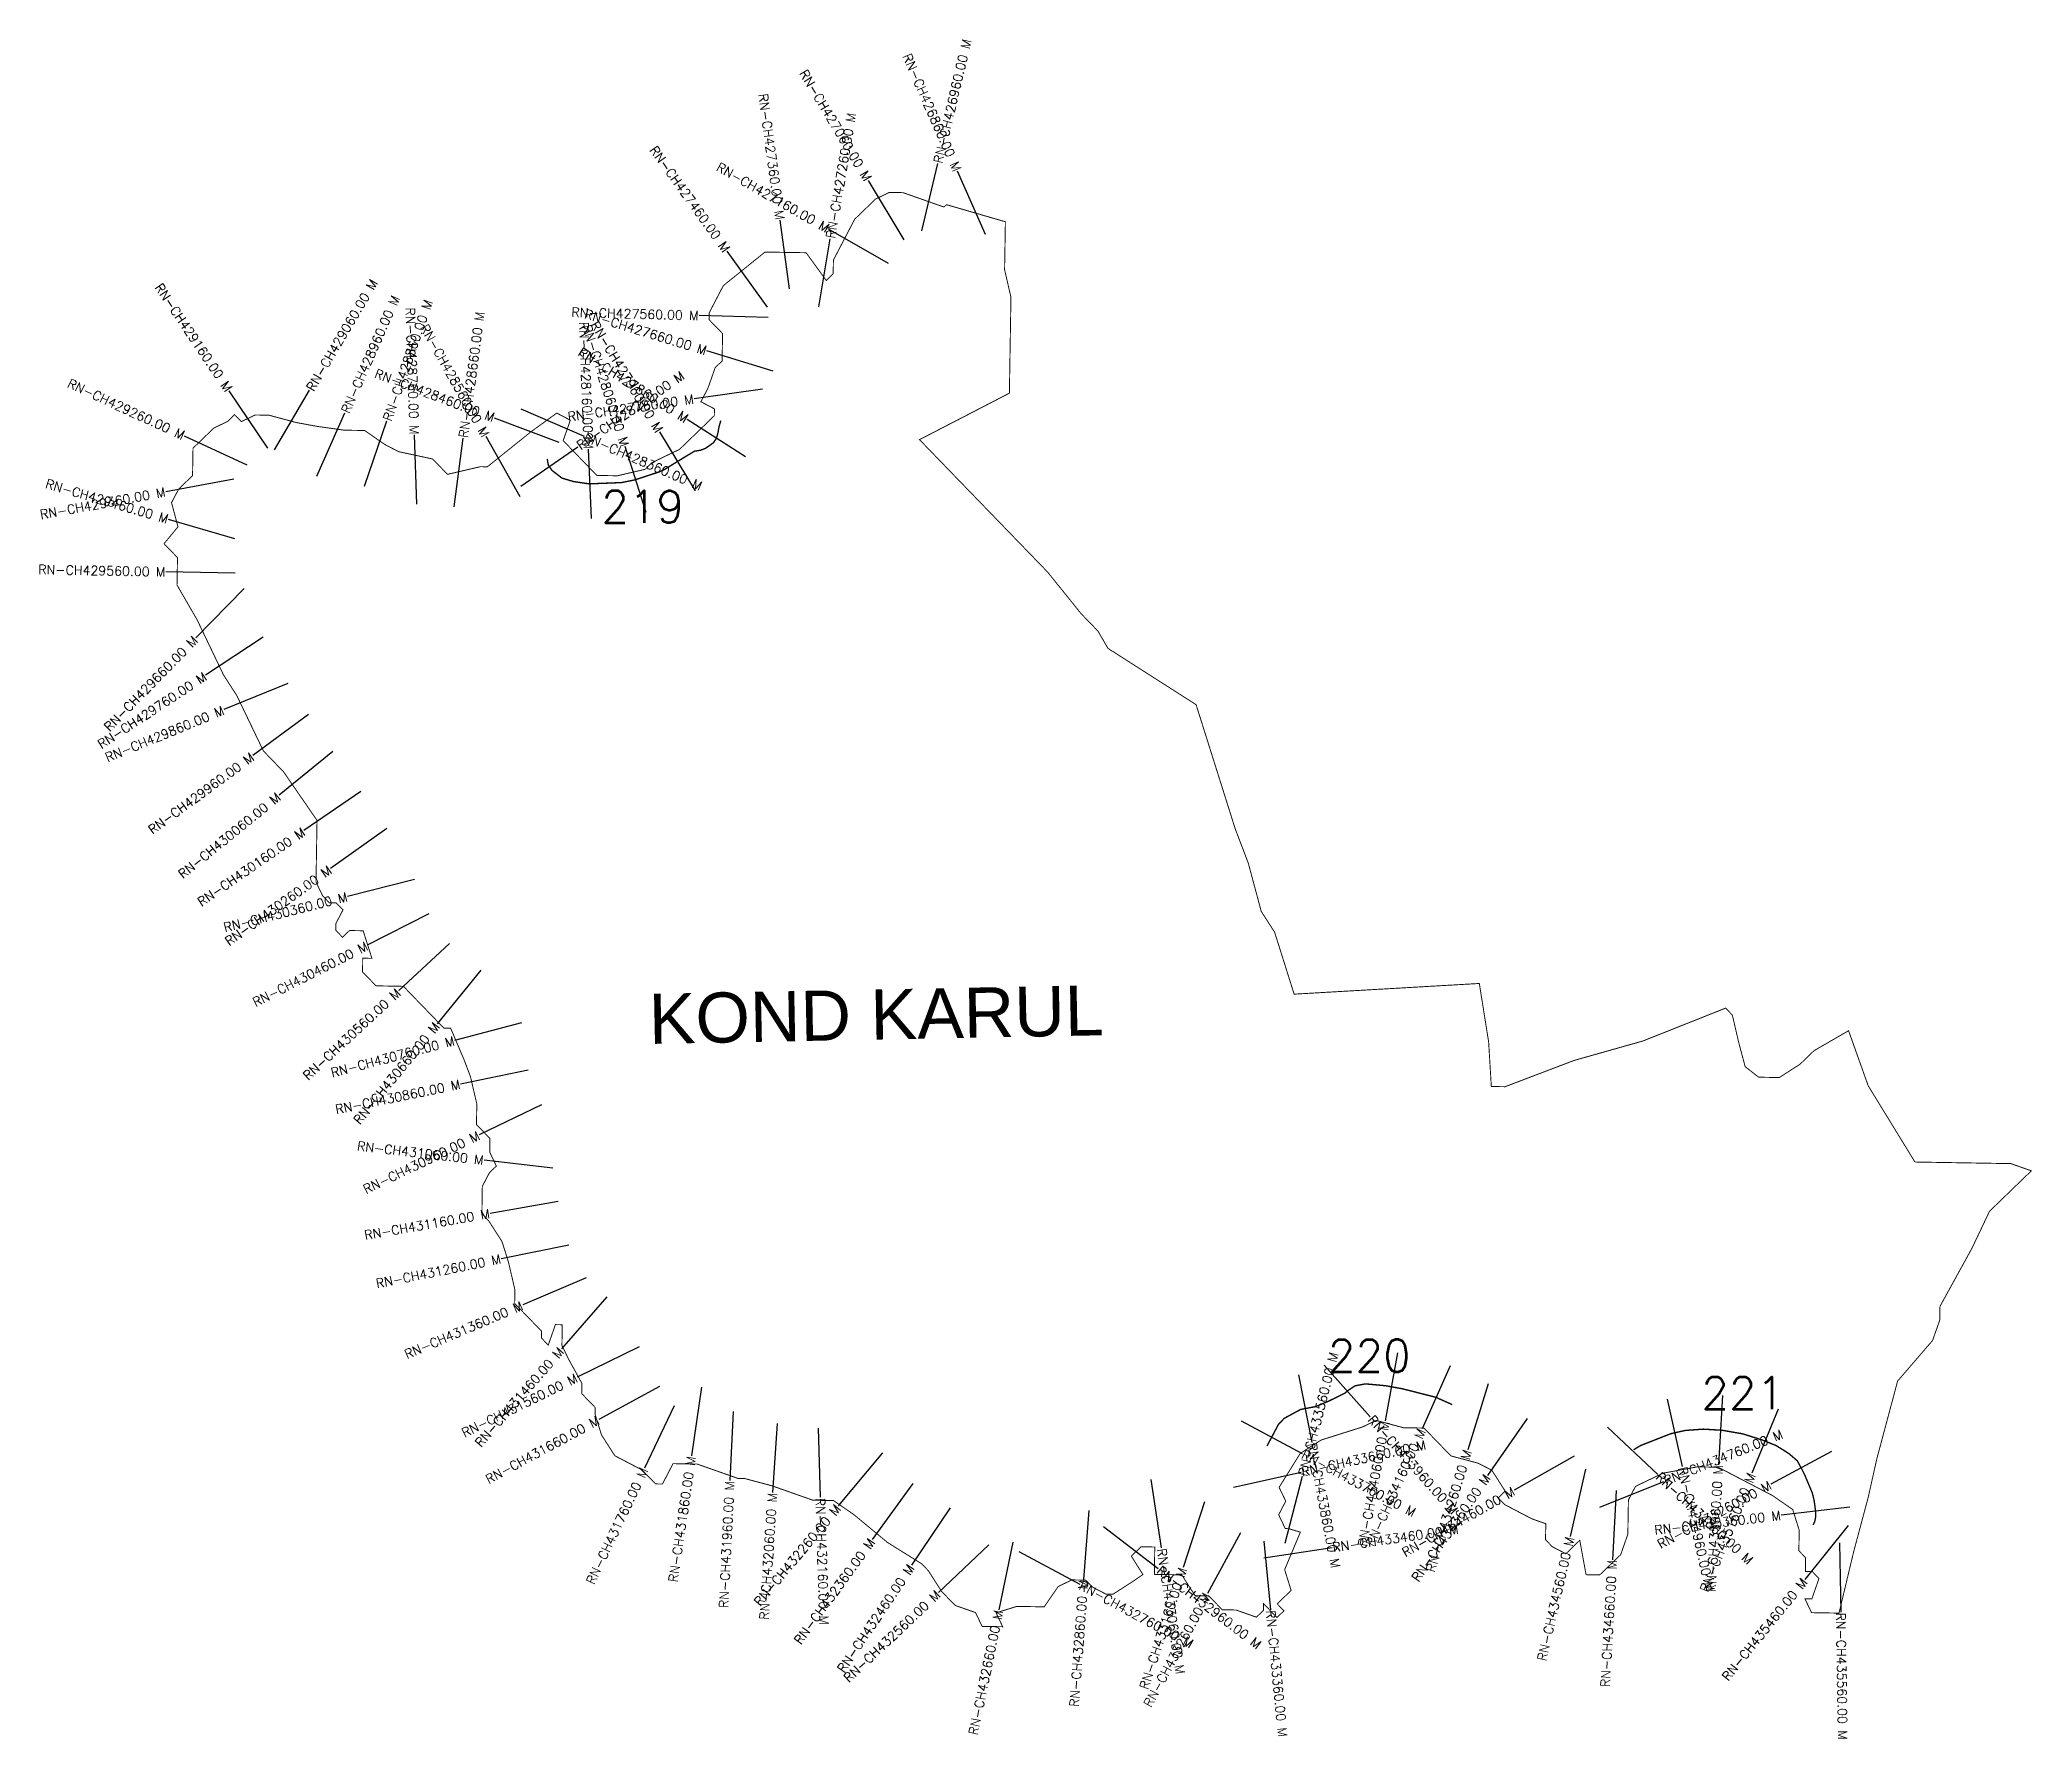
# Model space of a CAD drawing. Header units: metres. Extents: x 305052 to 309377, y 1922710 to 1926396.
import ezdxf
from ezdxf.enums import TextEntityAlignment as Align

# ---------------------------------------------------------------- set-up
doc = ezdxf.new("R2010")
doc.units = ezdxf.units.M
for name, color, linetype in [('CS', 134, 'Continuous'), ('CSMark', 6, 'Continuous'), ('NATURALLY PROTECTED', 3, 'Continuous'), ('VILLAGE NAME', 250, 'Continuous')]:
    doc.layers.add(name, color=color, linetype=linetype)
doc.styles.get("Standard").update_dxf_attribs({"font": 'simplex.shx'})

msp = doc.modelspace()

# ---------------------------------------------------------------- linework, layer by layer
at = {"color": 6, "const_width": 2, "flags": 128}
msp.add_lwpolyline([(308232.6, 1923246.6), (308203.7, 1923291.7), (308174.2, 1923307), (308114.9, 1923322.9), (308056.4, 1923383.3), (308011.8, 1923384.1), (307952.6, 1923399.9), (307922.6, 1923385.6), (307832.9, 1923357.3), (307787.7, 1923328.3), (307741.9, 1923254.7), (307756.3, 1923224.7), (307740.9, 1923195.2), (307755.3, 1923165.2), (307762.8, 1923165), (307788, 1923157.4), (307753.9, 1923076), (307768, 1923031.1), (307737.8, 1923001.8), (307752.4, 1922986.7), (307737.2, 1922972.1), (307708, 1923002.3), (307707.8, 1922987.5), (307692.6, 1922972.9), (307648.3, 1922988.5), (307618.5, 1922988.9), (307589.3, 1923019.2), (307559.5, 1923019.7), (307530.5, 1923064.8), (307471.1, 1923065.8), (307472, 1923125.2), (307442.3, 1923125.7), (307421.2, 1923105.4), (307446.2, 1923065.5), (307426.2, 1923051.6), (307381.1, 1923022.6), (307366.2, 1923022.9), (307336.7, 1923038.2), (307322.1, 1923053.3), (307292.3, 1923053.8), (307262.4, 1923039.5), (307231.9, 1922995.3), (307172.4, 1922996.3), (307127.5, 1922982.2), (307141.9, 1922952.2), (307097.3, 1922952.9), (307082.9, 1922982.9), (307038.5, 1922998.5), (307009.3, 1923028.8), (306980.3, 1923073.9), (306965.7, 1923089), (306892.1, 1923134.8), (306818.7, 1923195.6), (306774.6, 1923226), (306730, 1923226.7), (306641.2, 1923258), (306582, 1923273.8), (306567.1, 1923274.1), (306478.4, 1923305.3), (306426.3, 1923306.1), (306403.3, 1923261.9), (306388.4, 1923262.1), (306359.1, 1923292.4), (306300.2, 1923323.1), (306271.1, 1923368.2), (306257, 1923413.1), (306257.3, 1923427.9), (306228, 1923458.2), (306228.4, 1923480.5), (306199.5, 1923533), (306185.1, 1923563), (306185.9, 1923607.6), (306171, 1923607.9), (306155.4, 1923563.5), (306140.8, 1923578.6), (306141, 1923593.5), (306082.5, 1923654), (306083, 1923683.7), (306069.1, 1923743.4), (306055, 1923788.3), (306026, 1923833.4), (306011.4, 1923848.5), (306012.3, 1923908), (306027.7, 1923937.5), (306042.8, 1923952.1), (306028.4, 1923982.1), (306028.9, 1924011.9), (305999.6, 1924042.1), (306000.4, 1924086.7), (305986.5, 1924146.4), (305972.2, 1924183.9), (305943.6, 1924251.2), (305928.7, 1924251.5), (305841.1, 1924342.1), (305781.5, 1924343.2), (305752.3, 1924373.4), (305752.7, 1924403.2), (305772.6, 1924402.8), (305753.7, 1924462.7), (305724, 1924463.2), (305708.8, 1924448.6), (305694.3, 1924463.7), (305694.5, 1924478.5), (305709.9, 1924508), (305695.2, 1924523.1), (305680.3, 1924523.4), (305665.7, 1924538.5), (305651.3, 1924568.5), (305653.5, 1924702.3), (305580.9, 1924807.6), (305537.1, 1924853), (305479.5, 1924972.9), (305450.5, 1925018), (305393, 1925138), (305349.6, 1925213.1), (305350.6, 1925272.6), (305321.4, 1925302.8), (305351.7, 1925339.5), (305337.7, 1925391.8), (305353.1, 1925421.3), (305383.3, 1925450.5), (305384.3, 1925510), (305429.6, 1925553.9), (305459.6, 1925568.3), (305474.7, 1925582.9), (305489.4, 1925567.8), (305519.4, 1925582.2), (305549.1, 1925581.7), (305608.3, 1925565.8), (305652.8, 1925557.6), (305712.2, 1925549.2), (305756.8, 1925548.5), (305800.9, 1925518), (305830.4, 1925502.6), (305904.5, 1925486.6), (305936.7, 1925453.3), (306008.4, 1925470), (306023.2, 1925469.7), (306117.9, 1925545.7), (306173.9, 1925586.3), (306203.4, 1925570.9), (306187.8, 1925526.5), (306261, 1925450.9), (306305.5, 1925450.2), (306365.3, 1925464.1), (306380.4, 1925478.7), (306440.4, 1925507.5), (306515.9, 1925580.6), (306516.2, 1925595.5), (306486.7, 1925610.8), (306502.1, 1925640.3), (306517.7, 1925684.7), (306532.8, 1925699.3), (306533.8, 1925758.8), (306504.5, 1925789), (306504.8, 1925803.9), (306535.5, 1925862.9), (306626, 1925935.8), (306715.2, 1925934.3), (306758.8, 1925874.1), (306773.9, 1925888.7), (306774.4, 1925918.4), (306820.5, 1926006.9), (306865.9, 1926050.8), (306895.8, 1926065.2), (306925.6, 1926064.7), (307014.3, 1926033.5), (307019.7, 1926038.7), (307147.7, 1926001.5), (307146, 1925897.4), (307159.8, 1925837.7), (307156.4, 1925629.5)], dxfattribs=at)
at = {"color": 6, "const_width": 2}
msp.add_lwpolyline([(307156.4, 1925629.5), (306961.3, 1925528.6), (307239.2, 1925241.4), (307312.1, 1925150.9), (307348.7, 1925113.1), (307370.4, 1925075.6), (307561.7, 1924953.4), (307646.5, 1924684.3), (307675, 1924609.4), (307703.1, 1924504.8), (307732.1, 1924459.7), (307774.5, 1924325.1), (308176.5, 1924348.3), (308196.7, 1924221.5), (308202.5, 1924124.7), (308232.3, 1924124.2), (308382, 1924181.2), (308531.4, 1924223.4), (308711.1, 1924294.8), (308725.7, 1924279.7), (308732.7, 1924249.8), (308739.6, 1924220), (308746.6, 1924193.8), (308753.6, 1924167.6), (308783, 1924144.9), (308827.6, 1924144.1), (308872.7, 1924173.1), (308903, 1924202.4), (308978, 1924245.8), (309020.7, 1924126.1), (309122.1, 1923960.8), (309330.3, 1923957.3), (309374.7, 1923941.7), (309284, 1923853.9), (309245.4, 1923772.8), (309176.4, 1923647.5), (309176, 1923617.7), (309160.3, 1923573.4), (309084.5, 1923485.4), (309039.3, 1923316.5), (309020.8, 1923233.6), (308989.1, 1923115.1), (308957.2, 1922981.7), (308897.7, 1922982.7), (308883.3, 1923012.7), (308898.2, 1923012.4), (308913.8, 1923056.8), (308899.2, 1923071.9), (308884.3, 1923072.2), (308884.8, 1923101.9), (308870.1, 1923117), (308870.9, 1923161.6), (308856.8, 1923206.5), (308812.7, 1923237), (308694.7, 1923298.4), (308650.1, 1923299.2), (308575.4, 1923285.5), (308515.4, 1923256.8), (308500.1, 1923227.3), (308498.9, 1923152.9), (308483.3, 1923108.5), (308437.9, 1923064.7), (308408.2, 1923065.1), (308394.5, 1923139.8), (308364.3, 1923110.5), (308334.8, 1923125.9), (308320.2, 1923141), (308320.8, 1923175.7), (308291.2, 1923186.1), (308232.2, 1923216.8), (308217.5, 1923231.9), (308232.6, 1923246.6)], dxfattribs=at)
at = {"layer": 'CS'}
for p, q in [((306966.3, 1925981.8), (307000.8, 1926127.8)), ((306927.7, 1925962.6), (306850.6, 1926091.3)), ((307104.2, 1925973.8), (307044.1, 1926111.2)), ((306679.2, 1925856.3), (306658.9, 1926005)), ((306742.5, 1925816.8), (306767.5, 1925964.7)), ((306894.1, 1925911.1), (306763.8, 1925985.5)), ((306631.5, 1925816), (306543.9, 1925937.8)), ((306632.7, 1925793.8), (306482.8, 1925797.8)), ((306643.3, 1925677.3), (306499.8, 1925721.3)), ((305546.9, 1925510.4), (305463.1, 1925634.9)), ((305561.1, 1925506.5), (305637.2, 1925635.8)), ((306620.4, 1925638.5), (306472, 1925617.3)), ((305653.4, 1925449.1), (305713.7, 1925586.5)), ((305756.2, 1925427.5), (305805.2, 1925569.3)), ((306179.2, 1925522.5), (306038.9, 1925575.5)), ((306095.9, 1925595.5), (306233.6, 1925536.2)), ((306583.5, 1925491.2), (306457.2, 1925572.1)), ((305501.7, 1925473.6), (305365.5, 1925536.5)), ((305869.8, 1925388.8), (305864.9, 1925538.8)), ((305951, 1925383), (305970.7, 1925531.7)), ((306094.4, 1925404.7), (306020.8, 1925535.4)), ((306475.2, 1925417.4), (306397.8, 1925545.8)), ((306096, 1925427.8), (306219.4, 1925513)), ((306249, 1925357.8), (306243.1, 1925507.7)), ((306368, 1925370.6), (306322.5, 1925513.5)), ((305472.7, 1925442.7), (305325.2, 1925415.6)), ((305475, 1925313.2), (305331.1, 1925355.6)), ((305475.5, 1925238.9), (305325.5, 1925241.7)), ((305495.3, 1925205.6), (305390.3, 1925098.5)), ((305536.8, 1925100.1), (305411.6, 1925017.6)), ((305590.2, 1924999.5), (305451.4, 1924942.6)), ((305634.7, 1924932), (305513.9, 1924843.1)), ((305687.5, 1924851.6), (305571.1, 1924757)), ((305748.7, 1924765.3), (305625.2, 1924680.1)), ((305804.8, 1924684.8), (305682.6, 1924597.8)), ((305865.3, 1924574.2), (305719.9, 1924537.3)), ((305896.2, 1924499.5), (305762.5, 1924431.4)), ((305940.8, 1924434.7), (305830.9, 1924332.7)), ((306009.3, 1924376.9), (305914.2, 1924260.9)), ((306097.1, 1924263.1), (305952.1, 1924224.8)), ((306111.9, 1924160.3), (305965, 1924130.1)), ((306140.7, 1924084.6), (306005.5, 1924019.8)), ((306165.1, 1923947.6), (306016, 1923964.5)), ((306177, 1923875.1), (306029.2, 1923849.4)), ((306200.3, 1923780.4), (306053.2, 1923750.9)), ((306237.8, 1923709.7), (306099.9, 1923650.8)), ((306282.8, 1923668.2), (306184.1, 1923555.3)), ((306352.6, 1923560), (306218, 1923493.7)), ((307999.1, 1923546.8), (307972.2, 1923399.2)), ((307784.3, 1923499.2), (307812.6, 1923351.9)), ((307840, 1923519.6), (307939.9, 1923407.6)), ((308113.5, 1923518.2), (308052.1, 1923381.4)), ((306396.9, 1923473.7), (306265, 1923402.2)), ((306487.9, 1923471.8), (306466.2, 1923323.3)), ((308195.6, 1923479.7), (308151.4, 1923336.4)), ((308584.2, 1923446.2), (308617, 1923299.9)), ((308704.2, 1923453.7), (308695.5, 1923303.9)), ((306428.8, 1923431.9), (306364.5, 1923296.4)), ((306556.8, 1923419.2), (306549.5, 1923269.4)), ((308280.2, 1923403.8), (308194.5, 1923280.7)), ((308825, 1923424.5), (308768.3, 1923285.7)), ((306652.5, 1923393.3), (306642.4, 1923243.7)), ((306741.2, 1923383.1), (306745.9, 1923233.2)), ((307659.6, 1923398.8), (307792, 1923328.4)), ((308454.6, 1923385.4), (308563.8, 1923282.6)), ((306880.9, 1923329.7), (306785, 1923214.3)), ((308382.3, 1923322.4), (308251.9, 1923248.3)), ((308940.9, 1923332.8), (308809, 1923261.4)), ((307463.6, 1923271.4), (307486.2, 1923123.1)), ((307643, 1923255.3), (307789.5, 1923287.7)), ((307755.3, 1923133.5), (307792.5, 1923278.8)), ((308407.1, 1923294.5), (308373.5, 1923148.2)), ((306947.1, 1923262.7), (306858.7, 1923141.5)), ((308437.9, 1923211.5), (308577, 1923267.6)), ((308473.8, 1923247.5), (308465.3, 1923097.7)), ((307027.9, 1923210.1), (306944.1, 1923085.7)), ((307328.5, 1923204.1), (307317.3, 1923054.5)), ((307579.9, 1923223.2), (307533.5, 1923080.6)), ((308980.8, 1923211.8), (308831.8, 1923194.2)), ((307360.7, 1923170), (307479.7, 1923078.7)), ((307658, 1923156), (307586.8, 1923024)), ((308977, 1923171.6), (308882.9, 1923054.7)), ((307111.9, 1923129.6), (307002.7, 1923026.8)), ((307164, 1923135.8), (307133.6, 1922989)), ((307177.1, 1923115.1), (307309.3, 1923044.2)), ((307708.5, 1923138.1), (307723.1, 1922988.8)), ((307708.5, 1923102), (307856.9, 1923123.8)), ((308958.6, 1923134), (308961, 1922984))]:
    msp.add_line(p, q, dxfattribs=at)
at = {"layer": 'NATURALLY PROTECTED', "const_width": 3, "flags": 128}
for points in [[(306529.9, 1925569.9), (306526.1, 1925556.7), (306523.8, 1925543.8), (306520.7, 1925532.1), (306514.4, 1925522.3), (306503, 1925514), (306495.9, 1925509.4), (306485.9, 1925505.6), (306472.9, 1925503.6), (306435, 1925480.7), (306408.8, 1925464.4), (306396.4, 1925458.7), (306360.7, 1925446.9), (306342.8, 1925441.2), (306314.4, 1925435.4), (306243.8, 1925432.7), (306209.8, 1925437.8), (306185.3, 1925445.1), (306163.5, 1925461.9), (306155.5, 1925473.6), (306153.1, 1925486.9)], [(307715.8, 1923344.2), (307717.4, 1923347.9), (307740.5, 1923391.3), (307753.2, 1923404.6), (307788.5, 1923423.7), (307821.5, 1923430), (307850.8, 1923442.4), (307885.1, 1923459.3), (307890.9, 1923464.4), (307906.4, 1923474.9), (307929.3, 1923479.3), (307973.5, 1923475.2), (308010, 1923468.5), (308082.2, 1923450.1), (308117.5, 1923434.3)], [(308511.4, 1923336.3), (308526.9, 1923345.6), (308544.1, 1923352.3), (308592, 1923371.1), (308623.7, 1923378.2), (308662.3, 1923381), (308703.5, 1923378.6), (308748.6, 1923370.7), (308791.5, 1923357.2), (308821.3, 1923345.1), (308848.6, 1923327.9), (308866.8, 1923312.2), (308876.1, 1923295), (308882.9, 1923281.4), (308899.2, 1923242.7), (308902.9, 1923228), (308904.9, 1923214.6), (308906.8, 1923198.5), (308906.3, 1923189.6), (308904.7, 1923180.7), (308901.5, 1923173.7), (308901.5, 1923173)]]:
    msp.add_lwpolyline(points, dxfattribs=at)

# ---------------------------------------------------------------- texts
at = {"char_height": 70, "attachment_point": 1}
for s, insert in [('219', (306270.4, 1925417.9)), ('220', (307847.7, 1923575.4)), ('221', (308658.2, 1923494.3))]:
    msp.add_mtext_dynamic_manual_height_columns(s, width=95.172, gutter_width=1, heights=[0], dxfattribs=dict(at, insert=insert))
at = {"layer": 'CSMark'}
for s, rotation, p in [('RN-CH426960.00 M', 76.7227, (307001, 1926128.8)), ('RN-CH427260.00 M', 80.3824, (306767.7, 1925965.7)), ('RN-CH429060.00 M', 59.4966, (305637.7, 1925636.6)), ('RN-CH428960.00 M', 66.2993, (305714.1, 1925587.4)), ('RN-CH428860.00 M', 70.9357, (305805.5, 1925570.2)), ('RN-CH428660.00 M', 82.4393, (305970.9, 1925532.7)), ('RN-CH428260.00 M', 34.6085, (306220.3, 1925513.5)), ('RN-CH428360.00 M', 336.7094, (306234.6, 1925535.8)), ('RN-CH433560.00 M', 75.6469, (307792.8, 1923279.8)), ('RN-CH433960.00 M', 311.7142, (307940.5, 1923406.8)), ('RN-CH433660.00 M', 12.4424, (307790.4, 1923287.9)), ('RN-CH434760.00 M', 21.9504, (308577.9, 1923268)), ('RN-CH433760.00 M', 331.9949, (307792.9, 1923327.9)), ('RN-CH433860.00 M', 280.8796, (307812.8, 1923351)), ('RN-CH434860.00 M', 316.7538, (308564.6, 1923281.9)), ('RN-CH434960.00 M', 282.6525, (308617.2, 1923298.9)), ('RN-CH432160.00 M', 271.7759, (306745.9, 1923232.2)), ('RN-CH433460.00 M', 8.3603, (307857.9, 1923124)), ('RN-CH433060.00 M', 278.6472, (307486.3, 1923122.1)), ('RN-CH432960.00 M', 322.506, (307480.5, 1923078.1)), ('RN-CH432760.00 M', 331.782, (307310.1, 1923043.7)), ('RN-CH433360.00 M', 275.5686, (307723.2, 1922987.8)), ('RN-CH435560.00 M', 270.9072, (308961, 1922983))]:
    msp.add_text(s, height=20, rotation=rotation, dxfattribs=at).set_placement(p, align=Align.MIDDLE_LEFT)
for s, rotation, p in [('RN-CH426860.00 M', 293.6296, (307043.7, 1926112.1)), ('RN-CH427060.00 M', 300.9199, (306850.1, 1926092.2)), ('RN-CH427360.00 M', 277.7797, (306658.8, 1926006)), ('RN-CH427460.00 M', 305.699, (306543.4, 1925938.7)), ('RN-CH427160.00 M', 330.2934, (306762.9, 1925986)), ('RN-CH429160.00 M', 303.9571, (305462.6, 1925635.7)), ('RN-CH428760.00 M', 271.866, (305864.8, 1925539.8)), ('RN-CH428560.00 M', 299.3811, (306020.3, 1925536.3)), ('RN-CH427560.00 M', 358.4785, (306481.8, 1925797.9)), ('RN-CH428160.00 M', 272.2282, (306243.1, 1925508.7)), ('RN-CH427660.00 M', 342.9652, (306498.9, 1925721.6)), ('RN-CH427960.00 M', 301.1009, (306397.2, 1925546.7)), ('RN-CH428060.00 M', 287.6653, (306322.2, 1925514.4)), ('RN-CH427860.00 M', 327.363, (306456.3, 1925572.6)), ('RN-CH429260.00 M', 335.2168, (305364.6, 1925536.9)), ('RN-CH428460.00 M', 339.2845, (306038, 1925575.9)), ('RN-CH427760.00 M', 8.1338, (306471, 1925617.1)), ('RN-CH429460.00 M', 343.5817, (305330.1, 1925355.9)), ('RN-CH429360.00 M', 10.4146, (305324.2, 1925415.4)), ('RN-CH429560.00 M', 358.9459, (305324.5, 1925241.7)), ('RN-CH429660.00 M', 45.5603, (305389.6, 1925097.8)), ('RN-CH429760.00 M', 33.402, (305410.8, 1925017)), ('RN-CH429860.00 M', 22.2984, (305450.5, 1924942.2)), ('RN-CH429960.00 M', 36.3166, (305513.1, 1924842.5)), ('RN-CH430060.00 M', 39.1257, (305570.3, 1924756.3)), ('RN-CH430160.00 M', 34.6224, (305624.4, 1924679.5)), ('RN-CH430260.00 M', 35.459, (305681.8, 1924597.2)), ('RN-CH430360.00 M', 14.2574, (305718.9, 1924537)), ('RN-CH430460.00 M', 26.9903, (305761.7, 1924431)), ('RN-CH430560.00 M', 42.8566, (305830.1, 1924332)), ('RN-CH430760.00 M', 14.8209, (305951.2, 1924224.5)), ('RN-CH430660.00 M', 50.6601, (305913.6, 1924260.2)), ('RN-CH430860.00 M', 11.6067, (305964, 1924129.9)), ('RN-CH431060.00 M', 353.5124, (306015.1, 1923964.7)), ('RN-CH430960.00 M', 25.5976, (306004.6, 1924019.3)), ('RN-CH431160.00 M', 9.8999, (306028.3, 1923849.2)), ('RN-CH431260.00 M', 11.3168, (306052.2, 1923750.7)), ('RN-CH431360.00 M', 23.0982, (306098.9, 1923650.4)), ('RN-CH431460.00 M', 48.8635, (306183.5, 1923554.5)), ('RN-CH431560.00 M', 26.2187, (306217.1, 1923493.3)), ('RN-CH431660.00 M', 28.4583, (306264.1, 1923401.7)), ('RN-CH434060.00 M', 79.6575, (307972, 1923398.2)), ('RN-CH434160.00 M', 65.8341, (308051.7, 1923380.5)), ('RN-CH431860.00 M', 81.6794, (306466, 1923322.3)), ('RN-CH434260.00 M', 72.8343, (308151.1, 1923335.4)), ('RN-CH434260.00 M', 72.8343, (308151.1, 1923335.4)), ('RN-CH431760.00 M', 64.5921, (306364.1, 1923295.5)), ('RN-CH434360.00 M', 55.164, (308194, 1923279.9)), ('RN-CH435160.00 M', 67.8065, (308768, 1923284.7)), ('RN-CH435060.00 M', 86.6386, (308695.4, 1923302.9)), ('RN-CH431960.00 M', 87.1976, (306549.4, 1923268.4)), ('RN-CH432060.00 M', 86.1335, (306642.3, 1923242.7)), ('RN-CH434460.00 M', 29.6233, (308251, 1923247.8)), ('RN-CH435260.00 M', 28.4172, (308808.1, 1923260.9)), ('RN-CH432260.00 M', 50.2814, (306784.4, 1923213.5)), ('RN-CH435360.00 M', 6.7401, (308830.8, 1923194.1)), ('RN-CH432360.00 M', 53.8908, (306858.1, 1923140.7)), ('RN-CH434560.00 M', 77.0829, (308373.3, 1923147.3)), ('RN-CH432460.00 M', 56.0477, (306943.6, 1923084.8)), ('RN-CH433160.00 M', 71.9508, (307533.2, 1923079.7)), ('RN-CH434660.00 M', 86.7313, (308465.2, 1923096.7)), ('RN-CH435460.00 M', 51.1592, (308882.3, 1923053.9)), ('RN-CH432560.00 M', 43.284, (307002, 1923026.1)), ('RN-CH432860.00 M', 85.7349, (307317.3, 1923053.5)), ('RN-CH433260.00 M', 61.647, (307586.3, 1923023.1)), ('RN-CH432660.00 M', 78.2828, (307133.4, 1922988))]:
    msp.add_text(s, height=20, rotation=rotation, dxfattribs=at).set_placement(p, align=Align.MIDDLE_RIGHT)
at = {"layer": 'VILLAGE NAME', "insert": (306372.6, 1924325.7), "char_height": 108.748, "attachment_point": 1, "rotation": 1.1028}
msp.add_mtext_dynamic_manual_height_columns('{\\fArial|b0|i0|c0|p34;KOND KARUL}', width=1571.314, gutter_width=543.7, heights=[0], dxfattribs=at)

doc.saveas('drawing.dxf')
